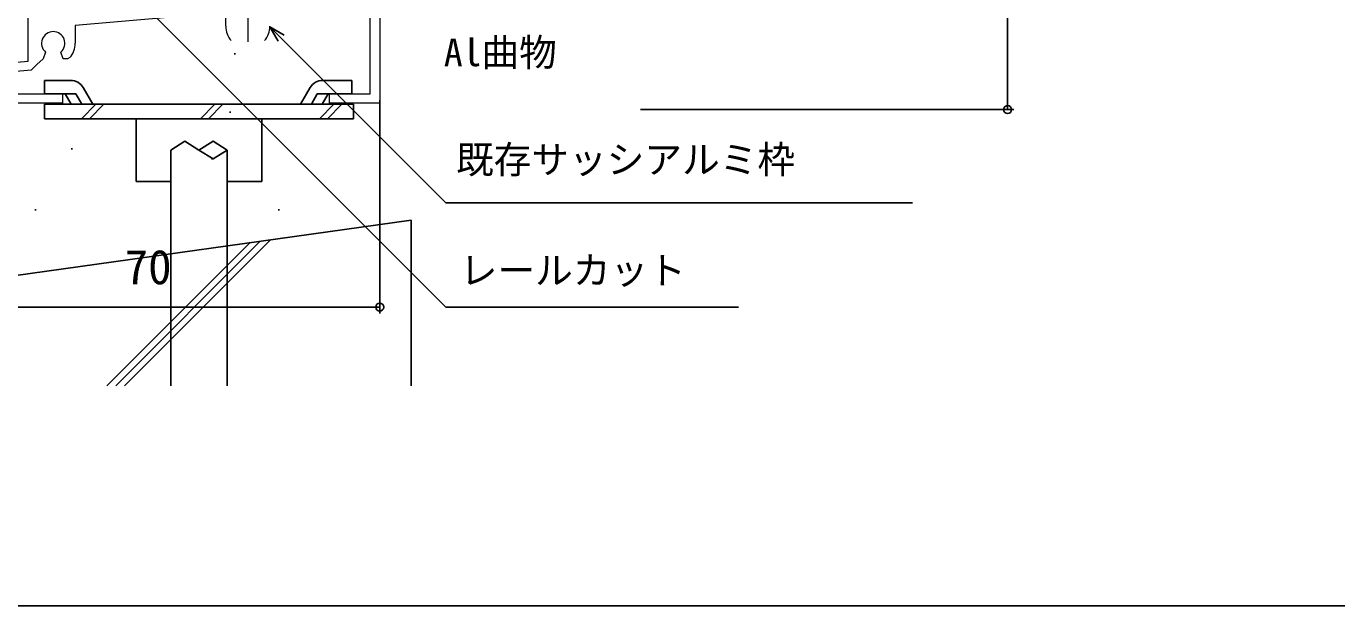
# Model space of a CAD drawing. Units: millimetres, scale not verified. Extents: x -437 to 438, y -344 to 341.
# Drawn here: x -315.1 to -106.4, y -343.8 to -251.5 of the extents above; entities that cross this region are included whole.
import ezdxf
from ezdxf.enums import TextEntityAlignment as Align

# ---------------------------------------------------------------- set-up
doc = ezdxf.new("R2010")
doc.units = ezdxf.units.MM
doc.header["$LTSCALE"] = 2
doc.layers.add('0-2_YKK_11', color=7, linetype='Continuous', lineweight=18)
for name, color, linetype in [('0-5_YKK_13', 4, 'Continuous'), ('0-7_YKK_D', 6, 'Continuous'), ('0-8_YKK_ZWAK', 7, 'Continuous'), ('0-9_YSS_K', 3, 'Continuous'), ('0-A_YSS_KE', 3, 'Continuous')]:
    doc.layers.add(name, color=color, linetype=linetype)
doc.styles.add('ＭＳ ゴシック', font='')
doc.styles.get('ＭＳ ゴシック').set_extended_font_data('MS Gothic')

msp = doc.modelspace()

# ---------------------------------------------------------------- linework, layer by layer
at = {"layer": '0-2_YKK_11', "color": 4}
msp.add_line((-279.797, -249.028), (-279.797, -254.028), dxfattribs=at)
for points in [[(-258.797, -204.3), (-258.797, -263.8), (-266.797, -263.8), (-266.797, -262.3), (-260.297, -262.3), (-260.297, -248.95)], [(-325.797, -262.8), (-323.797, -262.8), (-323.297, -263.3), (-323.797, -263.8), (-328.797, -263.8), (-328.797, -251.8), (-326.997, -251.8), (-326.997, -258.143), (-314.797, -257.075), (-314.797, -249.855), (-312.797, -249.855), (-312.797, -249.396), (-312.797, -243.3), (-312.297, -242.8), (-311.797, -242.3), (-311.797, -230.8), (-314.797, -230.8), (-314.797, -249.855)], [(-283.297, -251.528), (-283.297, -249.325), (-307.297, -251.425), (-307.297, -254.241)], [(-312.006, -255.642), (-312.397, -256.696), (-313.394, -257.619), (-314.304, -258.538), (-317.297, -258.8), (-317.297, -262.3), (-309.297, -262.3), (-309.297, -263.8), (-317.297, -263.8), (-317.297, -273.8), (-318.797, -273.8), (-318.797, -258.931), (-325.928, -259.555)], [(-308.143, -256.522), (-308.522, -256.696), (-309.197, -256.696), (-309.589, -255.642)]]:
    msp.add_lwpolyline(points, dxfattribs=at)
for centre, radius, start, end in [((-310.797, -254.241), 1.85, 310.77282, 229.22718), ((-279.797, -251.528), 3.5, 180.00002, 220.67739), ((-279.797, -251.528), 3.5, 319.32261, 359.99998), ((-310.797, -254.241), 3.5, 319.32261, 359.99998)]:
    msp.add_arc(centre, radius, start, end, dxfattribs=at)
at = {"layer": '0-5_YKK_13'}
for p, q in [((-312.203, -260.151), (-312.203, -262.3)), ((-308.011, -260.152), (-312.203, -260.152)), ((-267.895, -260.153), (-263.253, -260.153)), ((-263.253, -260.152), (-263.254, -262.301)), ((-307.175, -262.3), (-312.203, -262.3)), ((-307.953, -263.952), (-308.907, -262.3)), ((-306.221, -263.952), (-307.175, -262.3)), ((-304.489, -263.952), (-306.019, -261.302)), ((-271.417, -263.953), (-269.887, -261.303)), ((-269.685, -263.953), (-268.732, -262.301)), ((-268.732, -262.301), (-263.254, -262.301)), ((-267.953, -263.953), (-267, -262.301)), ((-312.206, -266.252), (-312.206, -263.952)), ((-262.951, -263.952), (-312.206, -263.952)), ((-306.293, -266.252), (-303.993, -263.952)), ((-305.01, -266.252), (-302.71, -263.952)), ((-287.35, -266.252), (-285.05, -263.952)), ((-286.066, -266.252), (-283.766, -263.952)), ((-268.406, -266.252), (-266.106, -263.952)), ((-267.123, -266.252), (-264.823, -263.952)), ((-262.951, -266.252), (-262.951, -263.952)), ((-262.951, -266.252), (-312.206, -266.252)), ((-297.578, -276.252), (-297.578, -266.252)), ((-277.578, -276.252), (-277.578, -266.252)), ((-292.078, -271.252), (-292.078, -287.772)), ((-285.594, -272.652), (-285.328, -272.652)), ((-292.078, -276.252), (-297.578, -276.252)), ((-277.578, -276.252), (-283.078, -276.252)), ((-292.078, -287.772), (-292.078, -308.8))]:
    msp.add_line(p, q, dxfattribs=at)
for points in [[(-292.078, -271.252), (-289.828, -269.852), (-287.578, -271.252)], [(-283.078, -271.252), (-285.328, -269.852), (-287.578, -271.252)], [(-283.078, -271.252), (-285.328, -272.652), (-287.578, -271.252)], [(-285.3, -269.852), (-285.314, -269.852), (-285.328, -269.852)], [(-283.078, -271.252), (-283.078, -286.508), (-283.078, -308.8)]]:
    msp.add_lwpolyline(points, dxfattribs=at)
for centre, start, end in [((-308.011, -262.452), 30.00025, 90), ((-267.896, -262.453), 89.99772, 149.99747)]:
    msp.add_arc(centre, 2.3, start, end, dxfattribs=at)
at = {"layer": '0-7_YKK_D'}
for p, q in [((-158.798, -264.81), (-158.798, -203.806)), ((-217.284, -264.81), (-157.798, -264.81)), ((-258.797, -278.252), (-258.797, -297.252)), ((-258.797, -296.252), (-328.797, -296.252))]:
    msp.add_line(p, q, dxfattribs=at)
for points in [[(-311.797, -232.706), (-309.994, -234.509), (-248.251, -296.252), (-201.664, -296.252)], [(-274.979, -253.899), (-276.298, -251.613), (-274.012, -252.933)], [(-276.298, -251.613), (-274.495, -253.416), (-248.251, -279.66), (-173.941, -279.66)]]:
    msp.add_lwpolyline(points, dxfattribs=at)
for centre in [(-158.798, -264.81), (-258.797, -296.252)]:
    msp.add_circle(centre, 0.637, dxfattribs=at)
at = {"layer": '0-8_YKK_ZWAK'}
msp.add_lwpolyline([(-436.8, -343.8), (438.2, -343.8), (438.2, 306.2)], dxfattribs=at)
at = {"layer": '0-9_YSS_K'}
for p, q in [((-281.957, -255.939), (-281.757, -255.939)), ((-282.717, -265.238), (-282.517, -265.238)), ((-307.918, -271.053), (-307.718, -271.053)), ((-313.734, -280.746), (-313.534, -280.746)), ((-274.963, -280.746), (-274.763, -280.746)), ((-300.848, -308.8), (-277.817, -285.769)), ((-299.434, -308.8), (-276.172, -285.538)), ((-302.262, -308.8), (-279.462, -286))]:
    msp.add_line(p, q, dxfattribs=at)
at = {"layer": '0-A_YSS_KE'}
for p, q in [((-258.797, -263.3), (-258.797, -283.098)), ((-379.797, -300.092), (-253.798, -282.396)), ((-253.798, -308.8), (-253.798, -282.396))]:
    msp.add_line(p, q, dxfattribs=at)

# ---------------------------------------------------------------- texts
at = {"layer": '0-7_YKK_D', "style": 'ＭＳ ゴシック'}
for s, height, p in [('Al曲物', 4.399, (-248.578, -259.212)), ('既存サッシアルミ枠', 4.399, (-246.64, -276.278)), ('70', 5.499, (-299.422, -294.252)), ('レールカット', 4.399, (-246.048, -293.907))]:
    msp.add_text(s, height=height, dxfattribs=at).set_placement(p, align=Align.BOTTOM_LEFT)

doc.saveas('drawing.dxf')
